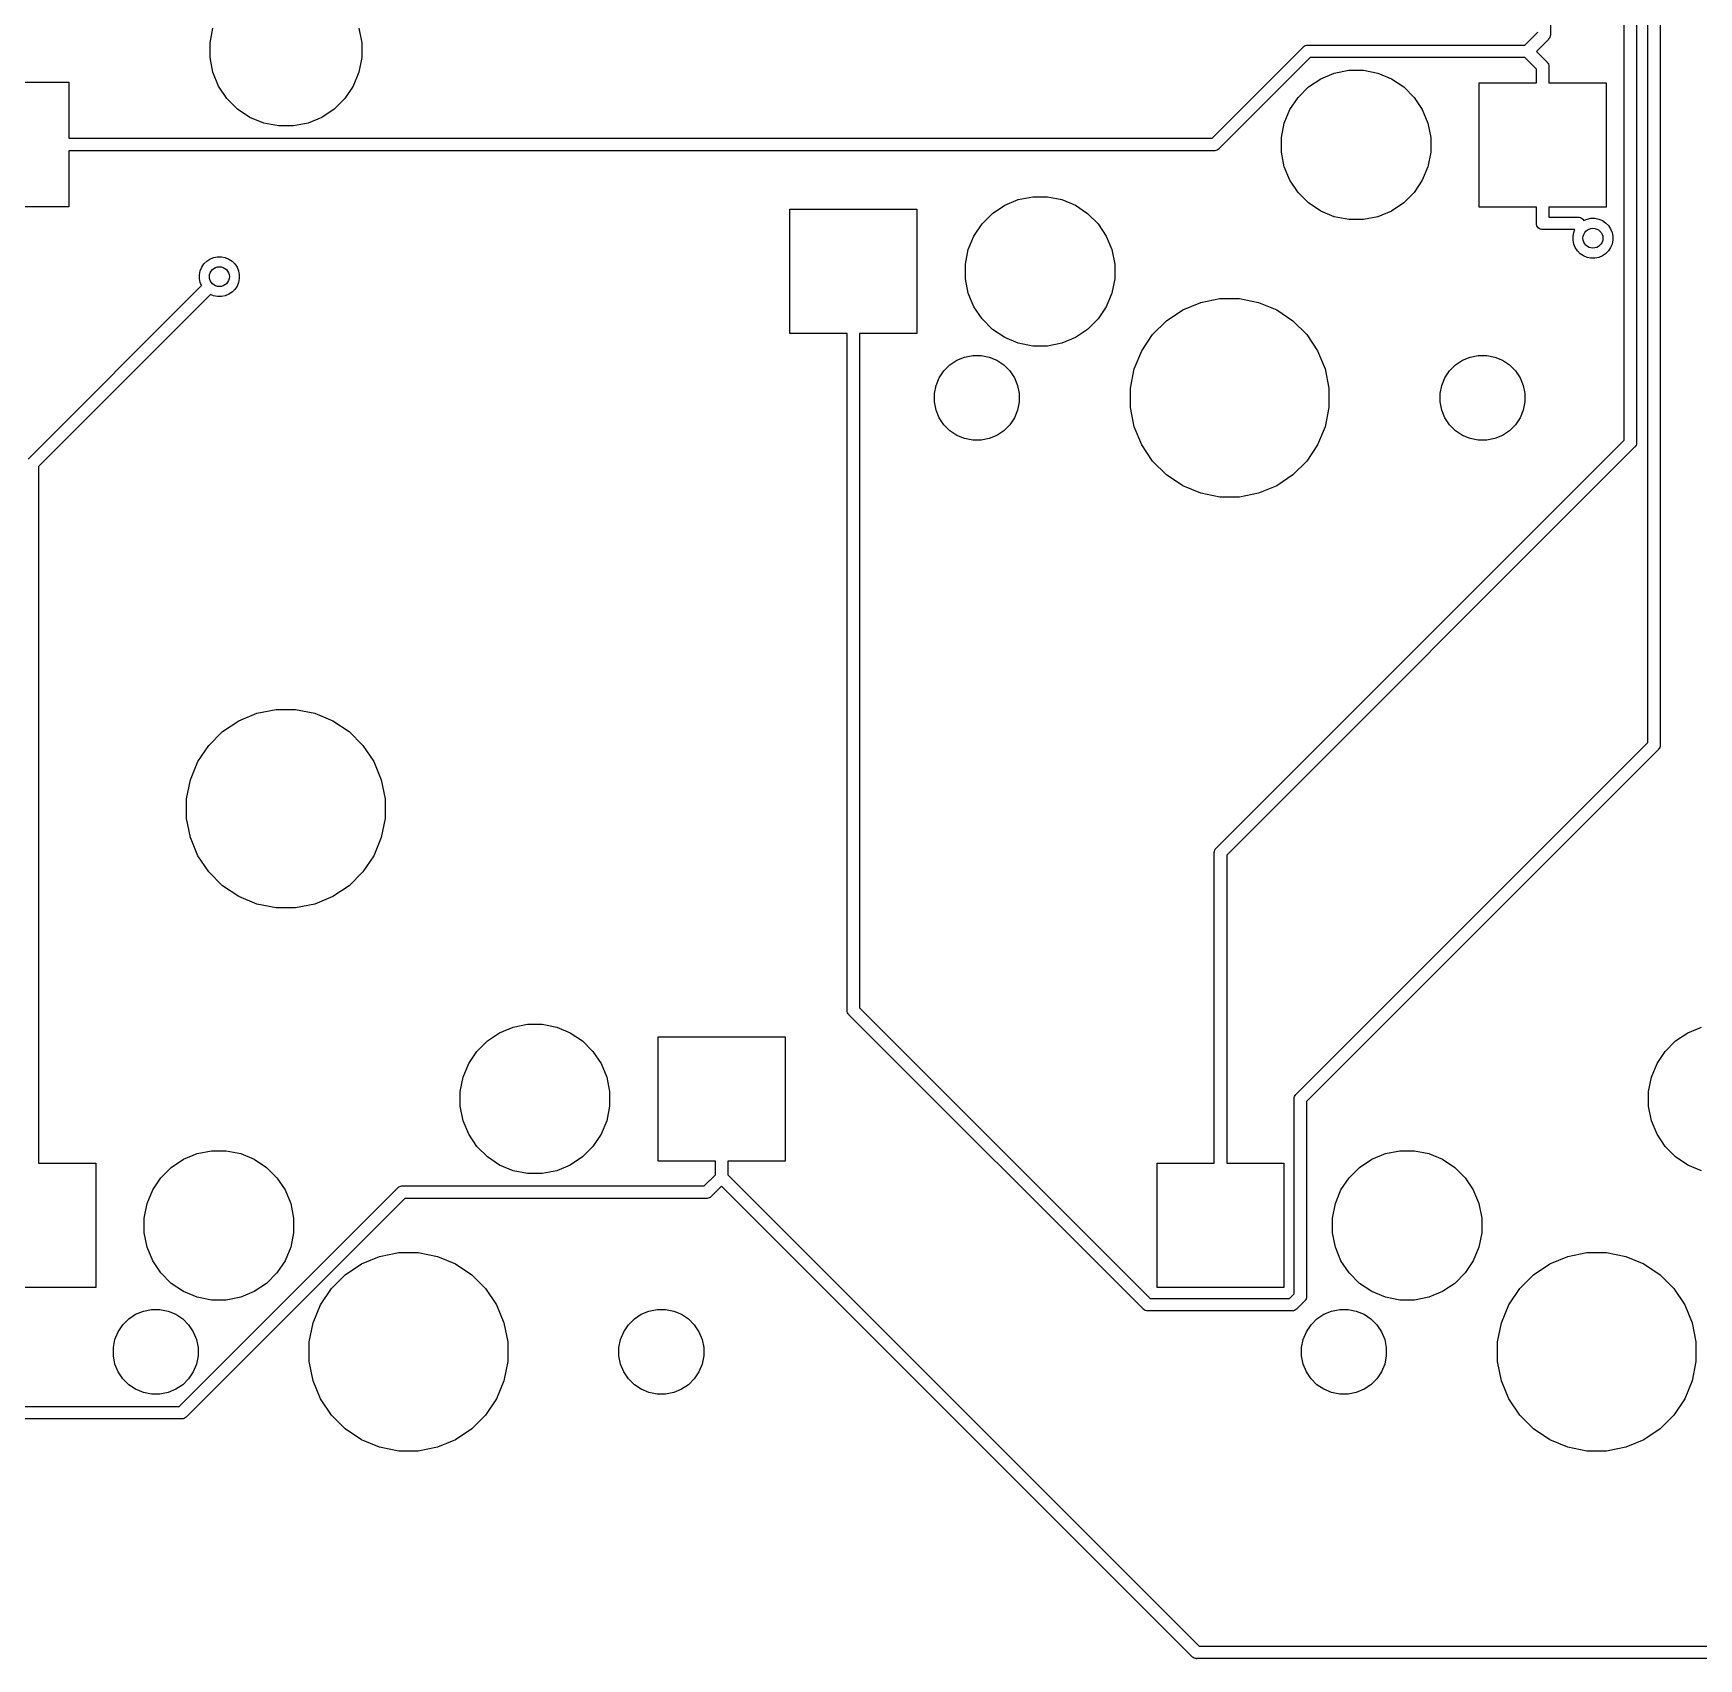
# Model space of a CAD drawing. Extents: x 1.2 to 14.9, y -4.9 to -0.3.
# Drawn here: x 2.334 to 3.651, y -4.732 to -3.447 of the extents above; entities that cross this region are included whole.
import ezdxf

# ---------------------------------------------------------------- set-up
doc = ezdxf.new("R2010")
doc.units = 0
doc.header["$MEASUREMENT"] = 0
doc.layers.add('BLACK', color=7, linetype='CONTINUOUS')

msp = doc.modelspace()

# ---------------------------------------------------------------- linework, layer by layer
at = {"layer": 'BLACK', "linetype": 'CONTINUOUS'}
for p, q in [((3.61075, -4.00771), (3.61075, -3.13283)), ((3.62059, -3.13103), (3.62059, -4.0095)), ((3.53373, -3.3676), (3.53373, -3.44757)), ((3.59208, -3.76845), (3.59208, -3.41907)), ((3.60193, -3.41727), (3.60193, -3.77025)), ((2.47337, -3.45409), (2.47568, -3.4425)), ((2.59107, -3.4425), (2.59337, -3.45409)), ((3.5136, -3.45606), (3.52389, -3.44578)), ((3.53212, -3.45147), (3.5226, -3.46098)), ((3.53231, -3.45131), (3.53212, -3.45147)), ((3.53246, -3.45112), (3.53231, -3.45131)), ((3.53292, -3.45056), (3.53246, -3.45112)), ((3.53246, -3.45112), (3.53246, -3.45112)), ((3.53338, -3.44971), (3.53292, -3.45056)), ((3.53292, -3.45056), (3.53292, -3.45056)), ((3.53366, -3.44878), (3.53338, -3.44971)), ((3.53373, -3.44806), (3.53366, -3.44878)), ((3.53373, -3.44757), (3.53376, -3.44781)), ((3.53376, -3.44781), (3.53373, -3.44806)), ((3.53373, -3.44806), (3.53373, -3.44806)), ((2.47337, -3.46591), (2.47337, -3.45409)), ((2.59337, -3.45409), (2.59337, -3.46591)), ((3.26606, -3.52969), (3.33807, -3.45767)), ((3.33807, -3.45767), (3.33822, -3.45749)), ((3.33822, -3.45749), (3.33841, -3.45733)), ((3.33841, -3.45733), (3.33897, -3.45687)), ((3.33841, -3.45733), (3.33841, -3.45733)), ((3.33897, -3.45687), (3.33983, -3.45642)), ((3.33897, -3.45687), (3.33897, -3.45687)), ((3.33897, -3.45687), (3.33897, -3.45687)), ((3.33983, -3.45642), (3.34076, -3.45613)), ((3.34076, -3.45613), (3.34148, -3.45606)), ((3.34148, -3.45606), (3.34172, -3.45604)), ((3.34148, -3.45606), (3.34148, -3.45606)), ((3.34172, -3.45604), (3.34196, -3.45606)), ((3.34196, -3.45606), (3.5136, -3.45606)), ((3.5226, -3.46098), (3.53095, -3.46933)), ((2.47568, -3.4775), (2.47337, -3.46591)), ((2.4802, -3.48842), (2.47568, -3.4775)), ((2.59107, -3.4775), (2.58655, -3.48842)), ((2.59337, -3.46591), (2.59107, -3.4775)), ((3.34376, -3.46591), (3.27175, -3.53792)), ((3.5136, -3.46591), (3.34376, -3.46591)), ((3.36277, -3.47821), (3.37418, -3.47594)), ((3.37418, -3.47594), (3.38582, -3.47594)), ((3.38582, -3.47594), (3.39723, -3.47821)), ((3.52272, -3.47502), (3.5136, -3.46591)), ((3.52272, -3.48579), (3.52272, -3.47502)), ((3.53095, -3.46933), (3.53113, -3.46948)), ((3.53113, -3.46948), (3.53129, -3.46967)), ((3.53129, -3.46967), (3.53129, -3.46967)), ((3.53129, -3.46967), (3.53175, -3.47023)), ((3.53175, -3.47023), (3.53221, -3.47109)), ((3.53221, -3.47109), (3.53249, -3.47202)), ((3.53249, -3.47202), (3.53256, -3.47274)), ((3.53256, -3.47274), (3.53256, -3.47274)), ((3.53256, -3.47274), (3.53258, -3.47298)), ((3.53258, -3.47298), (3.53256, -3.47322)), ((3.53256, -3.47322), (3.53256, -3.48579)), ((2.26121, -3.48539), (2.3616, -3.48539)), ((2.3616, -3.48539), (2.3616, -3.52969)), ((2.48677, -3.49825), (2.4802, -3.48842)), ((2.58655, -3.48842), (2.57998, -3.49825)), ((3.33413, -3.49735), (3.34235, -3.48913)), ((3.34235, -3.48913), (3.35203, -3.48267)), ((3.35203, -3.48267), (3.36277, -3.47821)), ((3.39723, -3.47821), (3.40797, -3.48267)), ((3.40797, -3.48267), (3.41765, -3.48913)), ((3.41765, -3.48913), (3.42587, -3.49735)), ((3.47744, -3.58421), (3.47744, -3.48579)), ((3.47744, -3.48579), (3.52272, -3.48579)), ((3.53256, -3.48579), (3.57783, -3.48579)), ((3.57783, -3.48579), (3.57783, -3.58421)), ((2.49513, -3.50661), (2.48677, -3.49825)), ((2.57998, -3.49825), (2.57162, -3.50661)), ((3.32767, -3.50703), (3.33413, -3.49735)), ((3.42587, -3.49735), (3.43233, -3.50703)), ((2.50495, -3.51317), (2.49513, -3.50661)), ((2.51587, -3.51769), (2.50495, -3.51317)), ((2.56179, -3.51317), (2.55088, -3.51769)), ((2.57162, -3.50661), (2.56179, -3.51317)), ((3.32321, -3.51777), (3.32767, -3.50703)), ((3.43233, -3.50703), (3.43679, -3.51777)), ((2.3616, -3.52969), (3.26606, -3.52969)), ((2.52746, -3.52), (2.51587, -3.51769)), ((2.53928, -3.52), (2.52746, -3.52)), ((2.55088, -3.51769), (2.53928, -3.52)), ((3.32094, -3.52918), (3.32321, -3.51777)), ((3.32094, -3.54082), (3.32094, -3.52918)), ((3.43679, -3.51777), (3.43906, -3.52918)), ((3.43906, -3.52918), (3.43906, -3.54082)), ((3.26786, -3.53953), (2.3616, -3.53953)), ((2.3616, -3.53953), (2.3616, -3.58382)), ((3.2681, -3.53955), (3.26786, -3.53953)), ((3.26834, -3.53953), (3.2681, -3.53955)), ((3.26906, -3.53946), (3.26834, -3.53953)), ((3.26834, -3.53953), (3.26834, -3.53953)), ((3.26999, -3.53917), (3.26906, -3.53946)), ((3.27085, -3.53872), (3.26999, -3.53917)), ((3.2716, -3.5381), (3.27085, -3.53872)), ((3.27175, -3.53792), (3.2716, -3.5381)), ((3.32321, -3.55223), (3.32094, -3.54082)), ((3.43906, -3.54082), (3.43679, -3.55223)), ((3.32767, -3.56297), (3.32321, -3.55223)), ((3.43679, -3.55223), (3.43233, -3.56297)), ((3.33413, -3.57265), (3.32767, -3.56297)), ((3.43233, -3.56297), (3.42587, -3.57265)), ((3.09235, -3.58913), (3.10203, -3.58267)), ((3.10203, -3.58267), (3.11277, -3.57821)), ((3.11277, -3.57821), (3.12418, -3.57594)), ((3.12418, -3.57594), (3.13582, -3.57594)), ((3.13582, -3.57594), (3.14723, -3.57821)), ((3.14723, -3.57821), (3.15797, -3.58267)), ((3.15797, -3.58267), (3.16765, -3.58913)), ((3.34235, -3.58087), (3.33413, -3.57265)), ((3.35203, -3.58733), (3.34235, -3.58087)), ((3.41765, -3.58087), (3.40797, -3.58733)), ((3.42587, -3.57265), (3.41765, -3.58087)), ((2.3616, -3.58382), (2.26121, -3.58382)), ((2.93217, -3.68421), (2.93217, -3.58579)), ((2.93217, -3.58579), (3.03256, -3.58579)), ((3.03256, -3.58579), (3.03256, -3.68421)), ((3.08413, -3.59735), (3.09235, -3.58913)), ((3.16765, -3.58913), (3.17587, -3.59735)), ((3.36277, -3.59179), (3.35203, -3.58733)), ((3.37418, -3.59406), (3.36277, -3.59179)), ((3.38582, -3.59406), (3.37418, -3.59406)), ((3.39723, -3.59179), (3.38582, -3.59406)), ((3.40797, -3.58733), (3.39723, -3.59179)), ((3.52272, -3.58421), (3.47744, -3.58421)), ((3.52272, -3.59678), (3.52272, -3.58421)), ((3.57783, -3.58421), (3.53256, -3.58421)), ((3.53256, -3.58421), (3.53256, -3.5921)), ((3.53256, -3.5921), (3.55535, -3.5921)), ((3.55535, -3.5921), (3.55559, -3.59207)), ((3.55559, -3.59207), (3.55584, -3.5921)), ((3.55584, -3.5921), (3.55584, -3.5921)), ((3.55584, -3.5921), (3.55656, -3.59217)), ((3.55656, -3.59217), (3.55749, -3.59245)), ((3.55749, -3.59245), (3.55834, -3.59291)), ((3.55834, -3.59291), (3.55909, -3.59352)), ((3.55909, -3.59352), (3.55925, -3.59371)), ((3.55925, -3.59371), (3.56023, -3.59469)), ((3.56023, -3.59469), (3.56276, -3.59364)), ((3.56276, -3.59364), (3.56581, -3.59304)), ((3.56581, -3.59304), (3.56891, -3.59304)), ((3.56891, -3.59304), (3.57195, -3.59364)), ((3.57195, -3.59364), (3.57482, -3.59483)), ((3.57482, -3.59483), (3.5774, -3.59655)), ((3.5774, -3.59655), (3.57959, -3.59874)), ((3.07321, -3.61777), (3.07767, -3.60703)), ((3.07767, -3.60703), (3.08413, -3.59735)), ((3.17587, -3.59735), (3.18233, -3.60703)), ((3.18233, -3.60703), (3.18679, -3.61777)), ((3.52269, -3.59702), (3.52272, -3.59678)), ((3.52279, -3.59798), (3.52269, -3.59702)), ((3.52307, -3.59891), (3.52279, -3.59798)), ((3.52353, -3.59977), (3.52307, -3.59891)), ((3.52414, -3.60052), (3.52353, -3.59977)), ((3.52489, -3.60113), (3.52414, -3.60052)), ((3.52575, -3.60159), (3.52489, -3.60113)), ((3.52667, -3.60187), (3.52575, -3.60159)), ((3.5274, -3.60194), (3.52667, -3.60187)), ((3.52764, -3.60196), (3.5274, -3.60194)), ((3.5274, -3.60194), (3.5274, -3.60194)), ((3.52788, -3.60194), (3.52764, -3.60196)), ((3.55315, -3.60194), (3.52788, -3.60194)), ((3.55161, -3.60723), (3.55222, -3.60419)), ((3.55161, -3.61033), (3.55161, -3.60723)), ((3.55222, -3.60419), (3.55315, -3.60194)), ((3.57959, -3.59874), (3.58131, -3.60132)), ((3.58131, -3.60132), (3.5825, -3.60419)), ((3.5825, -3.60419), (3.58311, -3.60723)), ((3.58311, -3.60723), (3.58311, -3.61033)), ((3.07094, -3.62918), (3.07321, -3.61777)), ((3.18679, -3.61777), (3.18906, -3.62918)), ((3.55222, -3.61338), (3.55161, -3.61033)), ((3.5534, -3.61624), (3.55222, -3.61338)), ((3.55513, -3.61882), (3.5534, -3.61624)), ((3.55732, -3.62102), (3.55513, -3.61882)), ((3.5599, -3.62274), (3.55732, -3.62102)), ((3.56276, -3.62393), (3.5599, -3.62274)), ((3.57482, -3.62274), (3.57195, -3.62393)), ((3.5774, -3.62102), (3.57482, -3.62274)), ((3.57959, -3.61882), (3.5774, -3.62102)), ((3.58131, -3.61624), (3.57959, -3.61882)), ((3.5825, -3.61338), (3.58131, -3.61624)), ((3.58311, -3.61033), (3.5825, -3.61338)), ((2.46502, -3.63762), (2.46562, -3.63458)), ((2.46562, -3.63458), (2.46681, -3.63171)), ((2.46681, -3.63171), (2.46854, -3.62913)), ((2.46854, -3.62913), (2.47073, -3.62694)), ((2.47073, -3.62694), (2.47331, -3.62521)), ((2.47331, -3.62521), (2.47617, -3.62403)), ((2.47617, -3.62403), (2.47922, -3.62342)), ((2.47922, -3.62342), (2.48232, -3.62342)), ((2.48232, -3.62342), (2.48536, -3.62403)), ((2.48536, -3.62403), (2.48823, -3.62521)), ((2.48823, -3.62521), (2.49081, -3.62694)), ((2.49081, -3.62694), (2.493, -3.62913)), ((2.493, -3.62913), (2.49472, -3.63171)), ((2.49472, -3.63171), (2.49591, -3.63458)), ((2.49591, -3.63458), (2.49652, -3.63762)), ((3.07094, -3.64082), (3.07094, -3.62918)), ((3.18906, -3.62918), (3.18906, -3.64082)), ((3.56581, -3.62453), (3.56276, -3.62393)), ((3.56891, -3.62453), (3.56581, -3.62453)), ((3.57195, -3.62393), (3.56891, -3.62453)), ((2.32945, -3.78353), (2.46668, -3.6463)), ((2.46502, -3.64072), (2.46502, -3.63762)), ((2.46562, -3.64376), (2.46502, -3.64072)), ((2.46668, -3.6463), (2.46562, -3.64376)), ((2.493, -3.64921), (2.49081, -3.6514)), ((2.49472, -3.64663), (2.493, -3.64921)), ((2.49591, -3.64376), (2.49472, -3.64663)), ((2.49652, -3.64072), (2.49591, -3.64376)), ((2.49652, -3.63762), (2.49652, -3.64072)), ((3.07321, -3.65223), (3.07094, -3.64082)), ((3.18906, -3.64082), (3.18679, -3.65223)), ((2.47364, -3.65326), (2.33768, -3.78922)), ((2.47617, -3.65431), (2.47364, -3.65326)), ((2.47922, -3.65492), (2.47617, -3.65431)), ((2.48232, -3.65492), (2.47922, -3.65492)), ((2.48536, -3.65431), (2.48232, -3.65492)), ((2.48823, -3.65312), (2.48536, -3.65431)), ((2.49081, -3.6514), (2.48823, -3.65312)), ((3.07767, -3.66297), (3.07321, -3.65223)), ((3.18679, -3.65223), (3.18233, -3.66297)), ((3.24282, -3.66543), (3.2571, -3.65952)), ((3.2571, -3.65952), (3.27227, -3.6565)), ((3.27227, -3.6565), (3.28773, -3.6565)), ((3.28773, -3.6565), (3.3029, -3.65952)), ((3.3029, -3.65952), (3.31718, -3.66543)), ((3.08413, -3.67265), (3.07767, -3.66297)), ((3.09235, -3.68087), (3.08413, -3.67265)), ((3.17587, -3.67265), (3.16765, -3.68087)), ((3.18233, -3.66297), (3.17587, -3.67265)), ((3.21903, -3.68496), (3.22996, -3.67403)), ((3.22996, -3.67403), (3.24282, -3.66543)), ((3.31718, -3.66543), (3.33004, -3.67403)), ((3.33004, -3.67403), (3.34097, -3.68496)), ((2.97744, -3.68421), (2.93217, -3.68421)), ((2.97744, -4.21933), (2.97744, -3.68421)), ((3.03256, -3.68421), (2.98728, -3.68421)), ((2.98728, -3.68421), (2.98728, -4.21753)), ((3.10203, -3.68733), (3.09235, -3.68087)), ((3.11277, -3.69179), (3.10203, -3.68733)), ((3.15797, -3.68733), (3.14723, -3.69179)), ((3.16765, -3.68087), (3.15797, -3.68733)), ((3.21043, -3.69782), (3.21903, -3.68496)), ((3.34097, -3.68496), (3.34957, -3.69782)), ((3.07023, -3.70279), (3.0767, -3.7015)), ((3.0767, -3.7015), (3.0833, -3.7015)), ((3.0833, -3.7015), (3.08977, -3.70279)), ((3.12418, -3.69406), (3.11277, -3.69179)), ((3.13582, -3.69406), (3.12418, -3.69406)), ((3.14723, -3.69179), (3.13582, -3.69406)), ((3.20452, -3.7121), (3.21043, -3.69782)), ((3.34957, -3.69782), (3.35548, -3.7121)), ((3.47023, -3.70279), (3.4767, -3.7015)), ((3.4767, -3.7015), (3.4833, -3.7015)), ((3.4833, -3.7015), (3.48977, -3.70279)), ((3.05031, -3.71913), (3.05398, -3.71365)), ((3.05398, -3.71365), (3.05864, -3.70898)), ((3.05864, -3.70898), (3.06413, -3.70531)), ((3.06413, -3.70531), (3.07023, -3.70279)), ((3.08977, -3.70279), (3.09587, -3.70531)), ((3.09587, -3.70531), (3.10135, -3.70898)), ((3.10135, -3.70898), (3.10602, -3.71365)), ((3.10602, -3.71365), (3.10969, -3.71913)), ((3.2015, -3.72727), (3.20452, -3.7121)), ((3.35548, -3.7121), (3.3585, -3.72727)), ((3.45031, -3.71913), (3.45398, -3.71365)), ((3.45398, -3.71365), (3.45864, -3.70898)), ((3.45864, -3.70898), (3.46413, -3.70531)), ((3.46413, -3.70531), (3.47023, -3.70279)), ((3.48977, -3.70279), (3.49587, -3.70531)), ((3.49587, -3.70531), (3.50135, -3.70898)), ((3.50135, -3.70898), (3.50602, -3.71365)), ((3.50602, -3.71365), (3.50969, -3.71913)), ((3.0465, -3.7317), (3.04779, -3.72523)), ((3.04779, -3.72523), (3.05031, -3.71913)), ((3.10969, -3.71913), (3.11221, -3.72523)), ((3.11221, -3.72523), (3.1135, -3.7317)), ((3.2015, -3.74273), (3.2015, -3.72727)), ((3.3585, -3.72727), (3.3585, -3.74273)), ((3.4465, -3.7317), (3.44779, -3.72523)), ((3.44779, -3.72523), (3.45031, -3.71913)), ((3.50969, -3.71913), (3.51221, -3.72523)), ((3.51221, -3.72523), (3.5135, -3.7317)), ((3.0465, -3.7383), (3.0465, -3.7317)), ((3.04779, -3.74477), (3.0465, -3.7383)), ((3.1135, -3.7383), (3.11221, -3.74477)), ((3.1135, -3.7317), (3.1135, -3.7383)), ((3.4465, -3.7383), (3.4465, -3.7317)), ((3.44779, -3.74477), (3.4465, -3.7383)), ((3.5135, -3.7383), (3.51221, -3.74477)), ((3.5135, -3.7317), (3.5135, -3.7383)), ((3.05031, -3.75087), (3.04779, -3.74477)), ((3.05398, -3.75636), (3.05031, -3.75087)), ((3.10969, -3.75087), (3.10602, -3.75636)), ((3.11221, -3.74477), (3.10969, -3.75087)), ((3.20452, -3.7579), (3.2015, -3.74273)), ((3.3585, -3.74273), (3.35548, -3.7579)), ((3.45031, -3.75087), (3.44779, -3.74477)), ((3.45398, -3.75636), (3.45031, -3.75087)), ((3.50969, -3.75087), (3.50602, -3.75636)), ((3.51221, -3.74477), (3.50969, -3.75087)), ((3.05864, -3.76102), (3.05398, -3.75636)), ((3.06413, -3.76469), (3.05864, -3.76102)), ((3.07023, -3.76721), (3.06413, -3.76469)), ((3.0767, -3.7685), (3.07023, -3.76721)), ((3.08977, -3.76721), (3.0833, -3.7685)), ((3.09587, -3.76469), (3.08977, -3.76721)), ((3.10135, -3.76102), (3.09587, -3.76469)), ((3.10602, -3.75636), (3.10135, -3.76102)), ((3.21043, -3.77218), (3.20452, -3.7579)), ((3.35548, -3.7579), (3.34957, -3.77218)), ((3.45864, -3.76102), (3.45398, -3.75636)), ((3.46413, -3.76469), (3.45864, -3.76102)), ((3.47023, -3.76721), (3.46413, -3.76469)), ((3.4767, -3.7685), (3.47023, -3.76721)), ((3.48977, -3.76721), (3.4833, -3.7685)), ((3.49587, -3.76469), (3.48977, -3.76721)), ((3.50135, -3.76102), (3.49587, -3.76469)), ((3.50602, -3.75636), (3.50135, -3.76102)), ((3.0833, -3.7685), (3.0767, -3.7685)), ((3.21903, -3.78504), (3.21043, -3.77218)), ((3.26945, -4.09109), (3.59208, -3.76845)), ((3.60031, -3.77414), (3.27768, -4.09677)), ((3.34957, -3.77218), (3.34097, -3.78504)), ((3.4833, -3.7685), (3.4767, -3.7685)), ((3.6005, -3.77398), (3.60031, -3.77414)), ((3.60065, -3.7738), (3.6005, -3.77398)), ((3.60112, -3.77324), (3.60065, -3.7738)), ((3.60065, -3.7738), (3.60065, -3.7738)), ((3.60157, -3.77238), (3.60112, -3.77324)), ((3.60112, -3.77324), (3.60112, -3.77324)), ((3.60185, -3.77145), (3.60157, -3.77238)), ((3.60193, -3.77073), (3.60185, -3.77145)), ((3.60193, -3.77025), (3.60195, -3.77049)), ((3.60195, -3.77049), (3.60193, -3.77073)), ((3.60193, -3.77073), (3.60193, -3.77073)), ((2.33768, -3.78922), (2.33768, -4.34039)), ((3.22996, -3.79597), (3.21903, -3.78504)), ((3.34097, -3.78504), (3.33004, -3.79597)), ((3.24282, -3.80457), (3.22996, -3.79597)), ((3.2571, -3.81048), (3.24282, -3.80457)), ((3.31718, -3.80457), (3.3029, -3.81048)), ((3.33004, -3.79597), (3.31718, -3.80457)), ((3.27227, -3.8135), (3.2571, -3.81048)), ((3.28773, -3.8135), (3.27227, -3.8135)), ((3.3029, -3.81048), (3.28773, -3.8135)), ((2.48333, -3.99903), (2.49619, -3.99043)), ((2.49619, -3.99043), (2.51048, -3.98452)), ((2.51048, -3.98452), (2.52564, -3.9815)), ((2.52564, -3.9815), (2.54111, -3.9815)), ((2.54111, -3.9815), (2.55627, -3.98452)), ((2.55627, -3.98452), (2.57056, -3.99043)), ((2.57056, -3.99043), (2.58341, -3.99903)), ((2.4724, -4.00996), (2.48333, -3.99903)), ((2.58341, -3.99903), (2.59435, -4.00996)), ((2.46381, -4.02282), (2.4724, -4.00996)), ((2.59435, -4.00996), (2.60294, -4.02282)), ((3.33256, -4.28589), (3.61075, -4.00771)), ((3.61898, -4.01339), (3.3408, -4.29158)), ((3.61917, -4.01324), (3.61898, -4.01339)), ((3.61932, -4.01305), (3.61917, -4.01324)), ((3.61978, -4.01249), (3.61932, -4.01305)), ((3.61932, -4.01305), (3.61932, -4.01305)), ((3.6198, -4.01246), (3.61978, -4.01249)), ((3.62024, -4.01164), (3.6198, -4.01246)), ((3.62052, -4.01071), (3.62024, -4.01164)), ((3.62059, -4.00999), (3.62052, -4.01071)), ((3.62059, -4.0095), (3.62062, -4.00974)), ((3.62062, -4.00974), (3.62059, -4.00999)), ((3.62059, -4.00999), (3.62059, -4.00999)), ((2.45789, -4.0371), (2.46381, -4.02282)), ((2.60294, -4.02282), (2.60886, -4.0371)), ((2.45487, -4.05227), (2.45789, -4.0371)), ((2.60886, -4.0371), (2.61187, -4.05227)), ((2.45487, -4.06773), (2.45487, -4.05227)), ((2.61187, -4.05227), (2.61187, -4.06773)), ((2.45789, -4.0829), (2.45487, -4.06773)), ((2.61187, -4.06773), (2.60886, -4.0829)), ((2.46381, -4.09718), (2.45789, -4.0829)), ((2.60886, -4.0829), (2.60294, -4.09718)), ((2.4724, -4.11004), (2.46381, -4.09718)), ((2.60294, -4.09718), (2.59435, -4.11004)), ((3.26781, -4.09474), (3.26791, -4.09377)), ((3.26783, -4.09498), (3.26781, -4.09474)), ((3.26783, -4.34039), (3.26783, -4.09498)), ((3.26791, -4.09377), (3.26819, -4.09284)), ((3.26819, -4.09284), (3.26864, -4.09199)), ((3.26864, -4.09199), (3.26911, -4.09143)), ((3.26911, -4.09143), (3.26926, -4.09124)), ((3.26911, -4.09143), (3.26911, -4.09143)), ((3.26926, -4.09124), (3.26945, -4.09109)), ((3.27768, -4.09677), (3.27768, -4.34039)), ((2.48333, -4.12097), (2.4724, -4.11004)), ((2.59435, -4.11004), (2.58341, -4.12097)), ((2.49619, -4.12957), (2.48333, -4.12097)), ((2.58341, -4.12097), (2.57056, -4.12957)), ((2.51048, -4.13548), (2.49619, -4.12957)), ((2.52564, -4.1385), (2.51048, -4.13548)), ((2.55627, -4.13548), (2.54111, -4.1385)), ((2.57056, -4.12957), (2.55627, -4.13548)), ((2.54111, -4.1385), (2.52564, -4.1385)), ((2.97742, -4.21957), (2.97744, -4.21933)), ((2.97751, -4.22053), (2.97742, -4.21957)), ((2.97779, -4.22146), (2.97751, -4.22053)), ((2.97825, -4.22231), (2.97779, -4.22146)), ((2.97871, -4.22288), (2.97825, -4.22231)), ((2.97887, -4.22306), (2.97871, -4.22288)), ((2.97905, -4.22322), (2.97887, -4.22306)), ((3.21146, -4.45562), (2.97905, -4.22322)), ((2.98728, -4.21753), (3.21714, -4.44739)), ((2.69275, -4.24374), (2.70242, -4.23727)), ((2.70242, -4.23727), (2.71317, -4.23282)), ((2.71317, -4.23282), (2.72458, -4.23055)), ((2.72458, -4.23055), (2.73621, -4.23055)), ((2.73621, -4.23055), (2.74762, -4.23282)), ((2.74762, -4.23282), (2.75837, -4.23727)), ((2.75837, -4.23727), (2.76804, -4.24374)), ((2.82783, -4.33882), (2.82783, -4.24039)), ((2.82783, -4.24039), (2.92823, -4.24039)), ((2.92823, -4.24039), (2.92823, -4.33882)), ((3.63275, -4.24374), (3.64242, -4.23727)), ((3.64242, -4.23727), (3.65317, -4.23282)), ((2.67806, -4.26163), (2.68452, -4.25196)), ((2.68452, -4.25196), (2.69275, -4.24374)), ((2.76804, -4.24374), (2.77626, -4.25196)), ((2.77626, -4.25196), (2.78273, -4.26163)), ((3.61806, -4.26163), (3.62452, -4.25196)), ((3.62452, -4.25196), (3.63275, -4.24374)), ((2.67361, -4.27238), (2.67806, -4.26163)), ((2.78273, -4.26163), (2.78718, -4.27238)), ((3.61361, -4.27238), (3.61806, -4.26163)), ((2.67134, -4.28379), (2.67361, -4.27238)), ((2.78718, -4.27238), (2.78945, -4.28379)), ((3.61134, -4.28379), (3.61361, -4.27238)), ((2.67134, -4.29542), (2.67134, -4.28379)), ((2.78945, -4.28379), (2.78945, -4.29542)), ((3.33093, -4.28954), (3.33102, -4.28858)), ((3.33095, -4.28978), (3.33093, -4.28954)), ((3.33095, -4.44384), (3.33095, -4.28978)), ((3.33102, -4.28858), (3.33131, -4.28765)), ((3.33131, -4.28765), (3.33176, -4.2868)), ((3.33176, -4.2868), (3.33222, -4.28623)), ((3.33222, -4.28623), (3.33238, -4.28605)), ((3.33222, -4.28623), (3.33222, -4.28623)), ((3.33238, -4.28605), (3.33256, -4.28589)), ((3.3408, -4.29158), (3.3408, -4.44564)), ((3.61134, -4.29542), (3.61134, -4.28379)), ((2.67361, -4.30683), (2.67134, -4.29542)), ((2.67806, -4.31758), (2.67361, -4.30683)), ((2.78718, -4.30683), (2.78273, -4.31758)), ((2.78945, -4.29542), (2.78718, -4.30683)), ((3.61361, -4.30683), (3.61134, -4.29542)), ((3.61806, -4.31758), (3.61361, -4.30683)), ((2.68452, -4.32725), (2.67806, -4.31758)), ((2.78273, -4.31758), (2.77626, -4.32725)), ((3.62452, -4.32725), (3.61806, -4.31758)), ((2.45242, -4.33727), (2.46317, -4.33282)), ((2.46317, -4.33282), (2.47458, -4.33055)), ((2.47458, -4.33055), (2.48621, -4.33055)), ((2.48621, -4.33055), (2.49762, -4.33282)), ((2.49762, -4.33282), (2.50837, -4.33727)), ((2.69275, -4.33548), (2.68452, -4.32725)), ((2.77626, -4.32725), (2.76804, -4.33548)), ((3.39242, -4.33727), (3.40317, -4.33282)), ((3.40317, -4.33282), (3.41458, -4.33055)), ((3.41458, -4.33055), (3.42621, -4.33055)), ((3.42621, -4.33055), (3.43762, -4.33282)), ((3.43762, -4.33282), (3.44837, -4.33727)), ((3.63275, -4.33548), (3.62452, -4.32725)), ((2.33768, -4.34039), (2.38295, -4.34039)), ((2.38295, -4.34039), (2.38295, -4.43882)), ((2.43452, -4.35196), (2.44275, -4.34374)), ((2.44275, -4.34374), (2.45242, -4.33727)), ((2.50837, -4.33727), (2.51804, -4.34374)), ((2.51804, -4.34374), (2.52626, -4.35196)), ((2.70242, -4.34194), (2.69275, -4.33548)), ((2.71317, -4.34639), (2.70242, -4.34194)), ((2.72458, -4.34866), (2.71317, -4.34639)), ((2.74762, -4.34639), (2.73621, -4.34866)), ((2.75837, -4.34194), (2.74762, -4.34639)), ((2.76804, -4.33548), (2.75837, -4.34194)), ((2.87311, -4.33882), (2.82783, -4.33882)), ((2.87311, -4.3438), (2.87311, -4.33882)), ((2.87311, -4.34959), (2.87311, -4.3438)), ((2.87311, -4.3438), (2.87311, -4.3438)), ((2.92823, -4.33882), (2.88295, -4.33882)), ((2.88295, -4.33882), (2.88295, -4.34959)), ((3.22256, -4.43882), (3.22256, -4.34039)), ((3.22256, -4.34039), (3.26783, -4.34039)), ((3.27768, -4.34039), (3.32295, -4.34039)), ((3.32295, -4.34039), (3.32295, -4.43882)), ((3.37452, -4.35196), (3.38275, -4.34374)), ((3.38275, -4.34374), (3.39242, -4.33727)), ((3.44837, -4.33727), (3.45804, -4.34374)), ((3.45804, -4.34374), (3.46626, -4.35196)), ((3.64242, -4.34194), (3.63275, -4.33548)), ((3.65317, -4.34639), (3.64242, -4.34194)), ((2.42806, -4.36163), (2.43452, -4.35196)), ((2.44899, -4.5328), (2.62173, -4.36006)), ((2.52626, -4.35196), (2.53273, -4.36163)), ((2.62173, -4.36006), (2.62188, -4.35987)), ((2.62188, -4.35987), (2.62229, -4.35954)), ((2.62229, -4.35954), (2.62263, -4.35926)), ((2.62263, -4.35926), (2.62349, -4.3588)), ((2.62349, -4.3588), (2.62441, -4.35852)), ((2.62441, -4.35852), (2.62514, -4.35845)), ((2.62514, -4.35845), (2.62538, -4.35843)), ((2.62514, -4.35845), (2.62514, -4.35845)), ((2.62538, -4.35843), (2.62562, -4.35845)), ((2.62562, -4.35845), (2.86425, -4.35845)), ((2.73621, -4.34866), (2.72458, -4.34866)), ((2.86425, -4.35845), (2.87311, -4.34959)), ((2.87803, -4.35859), (2.86994, -4.36668)), ((3.25019, -4.73075), (2.87803, -4.35859)), ((2.88295, -4.34959), (3.25588, -4.72252)), ((3.36806, -4.36163), (3.37452, -4.35196)), ((3.46626, -4.35196), (3.47273, -4.36163)), ((2.42134, -4.38379), (2.42361, -4.37238)), ((2.42361, -4.37238), (2.42806, -4.36163)), ((2.62742, -4.36829), (2.45468, -4.54103)), ((2.53273, -4.36163), (2.53718, -4.37238)), ((2.53718, -4.37238), (2.53945, -4.38379)), ((2.86605, -4.36829), (2.62742, -4.36829)), ((2.86629, -4.36832), (2.86605, -4.36829)), ((2.86653, -4.36829), (2.86629, -4.36832)), ((2.86725, -4.36822), (2.86653, -4.36829)), ((2.86653, -4.36829), (2.86653, -4.36829)), ((2.86818, -4.36794), (2.86725, -4.36822)), ((2.86903, -4.36748), (2.86818, -4.36794)), ((2.86978, -4.36687), (2.86903, -4.36748)), ((2.86994, -4.36668), (2.86978, -4.36687)), ((3.36134, -4.38379), (3.36361, -4.37238)), ((3.36361, -4.37238), (3.36806, -4.36163)), ((3.47273, -4.36163), (3.47718, -4.37238)), ((3.47718, -4.37238), (3.47945, -4.38379)), ((2.42134, -4.39542), (2.42134, -4.38379)), ((2.53945, -4.38379), (2.53945, -4.39542)), ((3.36134, -4.39542), (3.36134, -4.38379)), ((3.47945, -4.38379), (3.47945, -4.39542)), ((2.42361, -4.40683), (2.42134, -4.39542)), ((2.53945, -4.39542), (2.53718, -4.40683)), ((3.36361, -4.40683), (3.36134, -4.39542)), ((3.47945, -4.39542), (3.47718, -4.40683)), ((2.42806, -4.41758), (2.42361, -4.40683)), ((2.53718, -4.40683), (2.53273, -4.41758)), ((2.6075, -4.41412), (2.62266, -4.41111)), ((2.62266, -4.41111), (2.63813, -4.41111)), ((2.63813, -4.41111), (2.65329, -4.41412)), ((3.36806, -4.41758), (3.36361, -4.40683)), ((3.47718, -4.40683), (3.47273, -4.41758)), ((3.5475, -4.41412), (3.56266, -4.41111)), ((3.56266, -4.41111), (3.57813, -4.41111)), ((3.57813, -4.41111), (3.59329, -4.41412)), ((2.43452, -4.42725), (2.42806, -4.41758)), ((2.53273, -4.41758), (2.52626, -4.42725)), ((2.58035, -4.42863), (2.59321, -4.42004)), ((2.59321, -4.42004), (2.6075, -4.41412)), ((2.65329, -4.41412), (2.66758, -4.42004)), ((2.66758, -4.42004), (2.68043, -4.42863)), ((3.37452, -4.42725), (3.36806, -4.41758)), ((3.47273, -4.41758), (3.46626, -4.42725)), ((3.52035, -4.42863), (3.53321, -4.42004)), ((3.53321, -4.42004), (3.5475, -4.41412)), ((3.59329, -4.41412), (3.60758, -4.42004)), ((3.60758, -4.42004), (3.62043, -4.42863)), ((2.38295, -4.43882), (2.28256, -4.43882)), ((2.44275, -4.43548), (2.43452, -4.42725)), ((2.45242, -4.44194), (2.44275, -4.43548)), ((2.51804, -4.43548), (2.50837, -4.44194)), ((2.52626, -4.42725), (2.51804, -4.43548)), ((2.56083, -4.45242), (2.56942, -4.43957)), ((2.56942, -4.43957), (2.58035, -4.42863)), ((2.68043, -4.42863), (2.69137, -4.43957)), ((2.69137, -4.43957), (2.69996, -4.45242)), ((3.32295, -4.43882), (3.22256, -4.43882)), ((3.38275, -4.43548), (3.37452, -4.42725)), ((3.39242, -4.44194), (3.38275, -4.43548)), ((3.45804, -4.43548), (3.44837, -4.44194)), ((3.46626, -4.42725), (3.45804, -4.43548)), ((3.50083, -4.45242), (3.50942, -4.43957)), ((3.50942, -4.43957), (3.52035, -4.42863)), ((3.62043, -4.42863), (3.63137, -4.43957)), ((3.63137, -4.43957), (3.63996, -4.45242)), ((2.46317, -4.44639), (2.45242, -4.44194)), ((2.47458, -4.44866), (2.46317, -4.44639)), ((2.48621, -4.44866), (2.47458, -4.44866)), ((2.49762, -4.44639), (2.48621, -4.44866)), ((2.50837, -4.44194), (2.49762, -4.44639)), ((2.55491, -4.46671), (2.56083, -4.45242)), ((2.69996, -4.45242), (2.70588, -4.46671)), ((3.21714, -4.44739), (3.3274, -4.44739)), ((3.3274, -4.44739), (3.33095, -4.44384)), ((3.33918, -4.44953), (3.33309, -4.45562)), ((3.33937, -4.44937), (3.33918, -4.44953)), ((3.33952, -4.44919), (3.33937, -4.44937)), ((3.33992, -4.44871), (3.33952, -4.44919)), ((3.33952, -4.44919), (3.33952, -4.44919)), ((3.33999, -4.44863), (3.33992, -4.44871)), ((3.34044, -4.44777), (3.33999, -4.44863)), ((3.34072, -4.44684), (3.34044, -4.44777)), ((3.3408, -4.44612), (3.34072, -4.44684)), ((3.3408, -4.44564), (3.34082, -4.44588)), ((3.34082, -4.44588), (3.3408, -4.44612)), ((3.3408, -4.44612), (3.3408, -4.44612)), ((3.40317, -4.44639), (3.39242, -4.44194)), ((3.41458, -4.44866), (3.40317, -4.44639)), ((3.42621, -4.44866), (3.41458, -4.44866)), ((3.43762, -4.44639), (3.42621, -4.44866)), ((3.44837, -4.44194), (3.43762, -4.44639)), ((3.49491, -4.46671), (3.50083, -4.45242)), ((3.63996, -4.45242), (3.64588, -4.46671)), ((2.40437, -4.46825), (2.40904, -4.46359)), ((2.40904, -4.46359), (2.41453, -4.45992)), ((2.41453, -4.45992), (2.42062, -4.45739)), ((2.42062, -4.45739), (2.42709, -4.45611)), ((2.42709, -4.45611), (2.43369, -4.45611)), ((2.43369, -4.45611), (2.44017, -4.45739)), ((2.44017, -4.45739), (2.44626, -4.45992)), ((2.44626, -4.45992), (2.45175, -4.46359)), ((2.45175, -4.46359), (2.45641, -4.46825)), ((2.80437, -4.46825), (2.80904, -4.46359)), ((2.80904, -4.46359), (2.81453, -4.45992)), ((2.81453, -4.45992), (2.82062, -4.45739)), ((2.82062, -4.45739), (2.82709, -4.45611)), ((2.82709, -4.45611), (2.83369, -4.45611)), ((2.83369, -4.45611), (2.84017, -4.45739)), ((2.84017, -4.45739), (2.84626, -4.45992)), ((2.84626, -4.45992), (2.85175, -4.46359)), ((2.85175, -4.46359), (2.85641, -4.46825)), ((3.21161, -4.45581), (3.21146, -4.45562)), ((3.2118, -4.45596), (3.21161, -4.45581)), ((3.21222, -4.45631), (3.2118, -4.45596)), ((3.2118, -4.45596), (3.2118, -4.45596)), ((3.21236, -4.45642), (3.21222, -4.45631)), ((3.21321, -4.45688), (3.21236, -4.45642)), ((3.21414, -4.45716), (3.21321, -4.45688)), ((3.21486, -4.45723), (3.21414, -4.45716)), ((3.21487, -4.45723), (3.21486, -4.45723)), ((3.21511, -4.45726), (3.21487, -4.45723)), ((3.21535, -4.45723), (3.21511, -4.45726)), ((3.3292, -4.45723), (3.21535, -4.45723)), ((3.32944, -4.45726), (3.3292, -4.45723)), ((3.32968, -4.45723), (3.32944, -4.45726)), ((3.33041, -4.45716), (3.32968, -4.45723)), ((3.32968, -4.45723), (3.32968, -4.45723)), ((3.33133, -4.45688), (3.33041, -4.45716)), ((3.33219, -4.45642), (3.33133, -4.45688)), ((3.33294, -4.45581), (3.33219, -4.45642)), ((3.33309, -4.45562), (3.33294, -4.45581)), ((3.34437, -4.46825), (3.34904, -4.46359)), ((3.34904, -4.46359), (3.35453, -4.45992)), ((3.35453, -4.45992), (3.36062, -4.45739)), ((3.36062, -4.45739), (3.36709, -4.45611)), ((3.36709, -4.45611), (3.37369, -4.45611)), ((3.37369, -4.45611), (3.38017, -4.45739)), ((3.38017, -4.45739), (3.38626, -4.45992)), ((3.38626, -4.45992), (3.39175, -4.46359)), ((3.39175, -4.46359), (3.39641, -4.46825)), ((2.39818, -4.47983), (2.40071, -4.47374)), ((2.40071, -4.47374), (2.40437, -4.46825)), ((2.45641, -4.46825), (2.46008, -4.47374)), ((2.46008, -4.47374), (2.46261, -4.47983)), ((2.55189, -4.48187), (2.55491, -4.46671)), ((2.70588, -4.46671), (2.70889, -4.48187)), ((2.79818, -4.47983), (2.80071, -4.47374)), ((2.80071, -4.47374), (2.80437, -4.46825)), ((2.85641, -4.46825), (2.86008, -4.47374)), ((2.86008, -4.47374), (2.86261, -4.47983)), ((3.33818, -4.47983), (3.34071, -4.47374)), ((3.34071, -4.47374), (3.34437, -4.46825)), ((3.39641, -4.46825), (3.40008, -4.47374)), ((3.40008, -4.47374), (3.40261, -4.47983)), ((3.49189, -4.48187), (3.49491, -4.46671)), ((3.64588, -4.46671), (3.64889, -4.48187)), ((2.39689, -4.48631), (2.39818, -4.47983)), ((2.39689, -4.49291), (2.39689, -4.48631)), ((2.46261, -4.47983), (2.46389, -4.48631)), ((2.46389, -4.48631), (2.46389, -4.49291)), ((2.55189, -4.49734), (2.55189, -4.48187)), ((2.70889, -4.48187), (2.70889, -4.49734)), ((2.79689, -4.48631), (2.79818, -4.47983)), ((2.79689, -4.49291), (2.79689, -4.48631)), ((2.86261, -4.47983), (2.86389, -4.48631)), ((2.86389, -4.48631), (2.86389, -4.49291)), ((3.33689, -4.48631), (3.33818, -4.47983)), ((3.33689, -4.49291), (3.33689, -4.48631)), ((3.40261, -4.47983), (3.40389, -4.48631)), ((3.40389, -4.48631), (3.40389, -4.49291)), ((3.49189, -4.49734), (3.49189, -4.48187)), ((3.64889, -4.48187), (3.64889, -4.49734)), ((2.39818, -4.49938), (2.39689, -4.49291)), ((2.40071, -4.50547), (2.39818, -4.49938)), ((2.40437, -4.51096), (2.40071, -4.50547)), ((2.46008, -4.50547), (2.45641, -4.51096)), ((2.46261, -4.49938), (2.46008, -4.50547)), ((2.46389, -4.49291), (2.46261, -4.49938)), ((2.55491, -4.5125), (2.55189, -4.49734)), ((2.70889, -4.49734), (2.70588, -4.5125)), ((2.79818, -4.49938), (2.79689, -4.49291)), ((2.80071, -4.50547), (2.79818, -4.49938)), ((2.80437, -4.51096), (2.80071, -4.50547)), ((2.86008, -4.50547), (2.85641, -4.51096)), ((2.86261, -4.49938), (2.86008, -4.50547)), ((2.86389, -4.49291), (2.86261, -4.49938)), ((3.33818, -4.49938), (3.33689, -4.49291)), ((3.34071, -4.50547), (3.33818, -4.49938)), ((3.34437, -4.51096), (3.34071, -4.50547)), ((3.40008, -4.50547), (3.39641, -4.51096)), ((3.40261, -4.49938), (3.40008, -4.50547)), ((3.40389, -4.49291), (3.40261, -4.49938)), ((3.49491, -4.5125), (3.49189, -4.49734)), ((3.64889, -4.49734), (3.64588, -4.5125)), ((2.40904, -4.51563), (2.40437, -4.51096)), ((2.41453, -4.51929), (2.40904, -4.51563)), ((2.45175, -4.51563), (2.44626, -4.51929)), ((2.45641, -4.51096), (2.45175, -4.51563)), ((2.56083, -4.52679), (2.55491, -4.5125)), ((2.70588, -4.5125), (2.69996, -4.52679)), ((2.80904, -4.51563), (2.80437, -4.51096)), ((2.81453, -4.51929), (2.80904, -4.51563)), ((2.85175, -4.51563), (2.84626, -4.51929)), ((2.85641, -4.51096), (2.85175, -4.51563)), ((3.34904, -4.51563), (3.34437, -4.51096)), ((3.35453, -4.51929), (3.34904, -4.51563)), ((3.39175, -4.51563), (3.38626, -4.51929)), ((3.39641, -4.51096), (3.39175, -4.51563)), ((3.50083, -4.52679), (3.49491, -4.5125)), ((3.64588, -4.5125), (3.63996, -4.52679)), ((2.42062, -4.52182), (2.41453, -4.51929)), ((2.42709, -4.52311), (2.42062, -4.52182)), ((2.43369, -4.52311), (2.42709, -4.52311)), ((2.44017, -4.52182), (2.43369, -4.52311)), ((2.44626, -4.51929), (2.44017, -4.52182)), ((2.56942, -4.53965), (2.56083, -4.52679)), ((2.69996, -4.52679), (2.69137, -4.53965)), ((2.82062, -4.52182), (2.81453, -4.51929)), ((2.82709, -4.52311), (2.82062, -4.52182)), ((2.83369, -4.52311), (2.82709, -4.52311)), ((2.84017, -4.52182), (2.83369, -4.52311)), ((2.84626, -4.51929), (2.84017, -4.52182)), ((3.36062, -4.52182), (3.35453, -4.51929)), ((3.36709, -4.52311), (3.36062, -4.52182)), ((3.37369, -4.52311), (3.36709, -4.52311)), ((3.38017, -4.52182), (3.37369, -4.52311)), ((3.38626, -4.51929), (3.38017, -4.52182)), ((3.50942, -4.53965), (3.50083, -4.52679)), ((3.63996, -4.52679), (3.63137, -4.53965)), ((2.45079, -4.54264), (2.12274, -4.54264)), ((2.12454, -4.5328), (2.44899, -4.5328)), ((2.45103, -4.54267), (2.45079, -4.54264)), ((2.45127, -4.54264), (2.45103, -4.54267)), ((2.45199, -4.54257), (2.45127, -4.54264)), ((2.45127, -4.54264), (2.45127, -4.54264)), ((2.45292, -4.54229), (2.45199, -4.54257)), ((2.45377, -4.54183), (2.45292, -4.54229)), ((2.45452, -4.54122), (2.45377, -4.54183)), ((2.45468, -4.54103), (2.45452, -4.54122)), ((2.58035, -4.55058), (2.56942, -4.53965)), ((2.69137, -4.53965), (2.68043, -4.55058)), ((3.52035, -4.55058), (3.50942, -4.53965)), ((3.63137, -4.53965), (3.62043, -4.55058)), ((2.59321, -4.55917), (2.58035, -4.55058)), ((2.68043, -4.55058), (2.66758, -4.55917)), ((3.53321, -4.55917), (3.52035, -4.55058)), ((3.62043, -4.55058), (3.60758, -4.55917)), ((2.6075, -4.56509), (2.59321, -4.55917)), ((2.62266, -4.56811), (2.6075, -4.56509)), ((2.63813, -4.56811), (2.62266, -4.56811)), ((2.65329, -4.56509), (2.63813, -4.56811)), ((2.66758, -4.55917), (2.65329, -4.56509)), ((3.5475, -4.56509), (3.53321, -4.55917)), ((3.56266, -4.56811), (3.5475, -4.56509)), ((3.57813, -4.56811), (3.56266, -4.56811)), ((3.59329, -4.56509), (3.57813, -4.56811)), ((3.60758, -4.55917), (3.59329, -4.56509)), ((3.25588, -4.72252), (3.68993, -4.72252)), ((3.25035, -4.73093), (3.25019, -4.73075)), ((3.25053, -4.73109), (3.25035, -4.73093)), ((3.2511, -4.73155), (3.25053, -4.73109)), ((3.25195, -4.73201), (3.2511, -4.73155)), ((3.25288, -4.73229), (3.25195, -4.73201)), ((3.2536, -4.73236), (3.25288, -4.73229)), ((3.25384, -4.73238), (3.2536, -4.73236)), ((3.2536, -4.73236), (3.2536, -4.73236)), ((3.25408, -4.73236), (3.25384, -4.73238)), ((3.69173, -4.73236), (3.25408, -4.73236))]:
    msp.add_line(p, q, dxfattribs=at)
at = {"layer": 'BLACK'}
for centre in [(3.56736, -3.60878), (2.48077, -3.63917)]:
    msp.add_circle(centre, 0.007874, dxfattribs=at)

doc.saveas('drawing.dxf')
